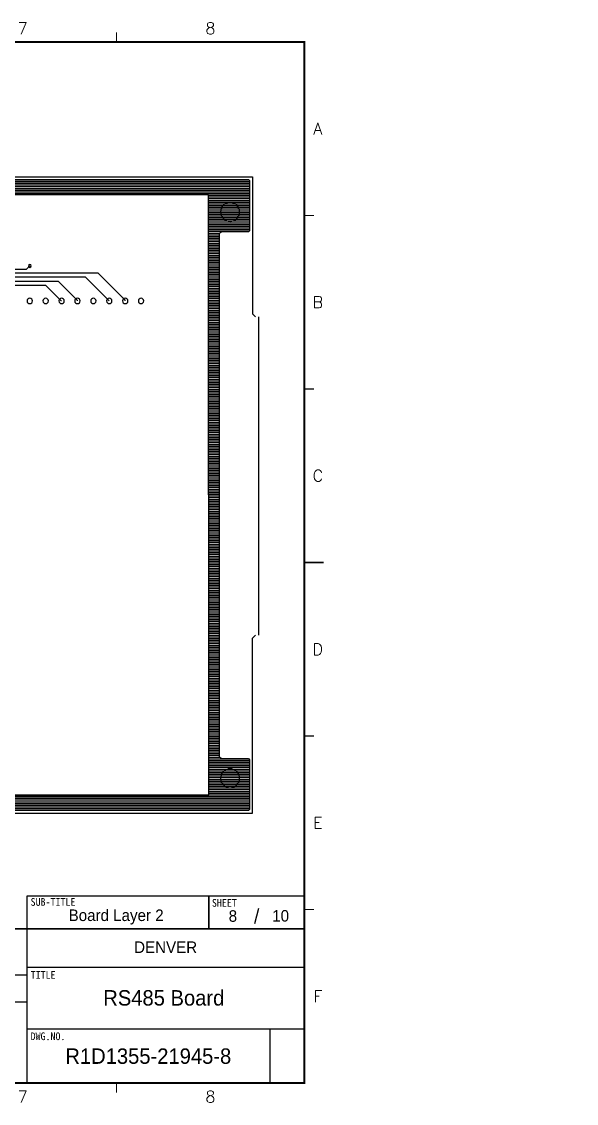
# Model space of a CAD drawing. Extents: x 295 to 953, y 10 to 290.
# Drawn here: x 808.6 to 952.6, y 9.8 to 290.2 of the extents above; entities that cross this region are included whole.
import ezdxf
from ezdxf.enums import TextEntityAlignment as Align

# ---------------------------------------------------------------- set-up
doc = ezdxf.new("R2010")
doc.units = 0
doc.header["$LTSCALE"] = 5
doc.header["$MEASUREMENT"] = 0
doc.linetypes.add('CENTER', pattern=[2, 1.25, -0.25, 0.25, -0.25])
doc.layers.get('0').update_dxf_attribs({"linetype": 'CONTINUOUS', "lineweight": 25})
for name, color, linetype, lineweight in [('2', 2, 'CENTER', 13), ('4', 4, 'CONTINUOUS', 18), ('6', 6, 'CONTINUOUS', 13)]:
    doc.layers.add(name, color=color, linetype=linetype, lineweight=lineweight)
for name, color, linetype in [('SHEET', 3, 'CONTINUOUS'), ('SOLD_GB', 5, 'CONTINUOUS'), ('문자', 4, 'CONTINUOUS'), ('테두리', 3, 'CONTINUOUS')]:
    doc.layers.add(name, color=color, linetype=linetype)
doc.styles.add('MARK', font='ARLRDBD.TTF')
doc.styles.get("Standard").update_dxf_attribs({"font": 'simplex.shx'})
doc.styles.add('굴림', font='')
doc.styles.add('굴림체', font='')
doc.styles.get('굴림').set_extended_font_data('Gulim')
doc.styles.get('굴림체').set_extended_font_data('GulimChe')

# ---------------------------------------------------------------- blocks, each defined once
blk = doc.blocks.new('B')
at = {"layer": '문자'}
blk.add_hatch(color=256, dxfattribs=at).paths.add_polyline_path([(13.79, 10), (15.31, 6), (16.84, 10)])
at = {"color": 4, "const_width": 0.6}
blk.add_lwpolyline([(48.46, 10.32, 1), (49.06, 10.32, 1)], format="xyb", close=True, dxfattribs=at)
at = {"layer": '문자'}
for p, q in [((10.73, 2), (7.68, 10)), ((7.68, 10), (10.09, 10)), ((11.94, 5.16), (10.09, 10)), ((10.73, 10), (13.15, 10)), ((13.79, 2), (10.73, 10)), ((14.99, 5.16), (13.15, 10)), ((13.79, 10), (16.84, 10)), ((15.31, 6), (13.79, 10)), ((16.84, 10), (15.31, 6)), ((11.94, 5.16), (10.73, 2)), ((14.99, 5.16), (13.79, 2))]:
    blk.add_line(p, q, dxfattribs=at)
at = {"layer": '문자', "style": 'MARK', "oblique": 15}
blk.add_text('WOOJIN', height=6.5, dxfattribs=at).set_placement((36.4, 6), align=Align.MIDDLE_CENTER)
blk = doc.blocks.new('C')
blk.add_line((15, 285), (15, 285))
at = {"layer": '2'}
for p, q in [((252.83, 53.35), (252.83, 44.65)), ((269.53, 49), (248.48, 49))]:
    blk.add_line(p, q, dxfattribs=at)
at = {"layer": 'SHEET'}
for p, q in [((393.14, 60.3), (392.07, 56.28)), ((22, 55), (22, 15)), ((227, 55), (227, 15)), ((247, 55), (247, 22)), ((271, 55), (271, 15)), ((271, 55), (271, 15)), ((333, 55), (333, 15)), ((247, 48), (227, 48)), ((405, 45), (333, 45)), ((333, 43), (247, 43)), ((287, 43), (287, 15)), ((311, 43), (311, 15)), ((333, 36), (247, 36)), ((311, 29), (247, 29)), ((405, 29), (333, 29)), ((396, 29), (396, 15)), ((311, 22), (227, 22))]:
    blk.add_line(p, q, dxfattribs=at)
at = {"layer": 'SHEET', "color": 4}
for p, q in [((258.53, 50.9), (268.03, 51.85)), ((258.53, 50.9), (258.53, 47.1)), ((268.03, 51.85), (268.03, 46.15)), ((258.53, 47.1), (268.03, 46.15))]:
    blk.add_line(p, q, dxfattribs=at)
at = {"layer": 'SHEET'}
for points in [[(333, 55), (380.19, 55), (380.19, 63.49), (333, 63.49)], [(380.19, 55), (405, 55), (405, 63.49), (380.19, 63.49)]]:
    blk.add_lwpolyline(points, close=True, dxfattribs=at)
at = {"layer": 'SHEET', "color": 4}
for radius in [2.85, 1.9]:
    blk.add_circle((252.83, 49), radius, dxfattribs=at)
at = {"layer": 'SHEET'}
blk.add_circle((265.7, 39.32), 3.32, dxfattribs=at)
at = {"layer": '테두리'}
blk.add_line((405, 285), (405, 15), dxfattribs=at)
for points, const_width in [([(210, 290), (210, 285)], 0.5), ([(63.75, 287.5), (63.75, 285)], 0.3), ([(112.5, 287.5), (112.5, 285)], 0.3), ([(161.25, 287.5), (161.25, 285)], 0.3), ([(258.75, 287.5), (258.75, 285)], 0.3), ([(307.5, 287.5), (307.5, 285)], 0.3), ([(356.25, 287.5), (356.25, 285)], 0.3), ([(15, 285), (15, 15), (405, 15), (405, 285), (15, 285)], 0.5), ([(12.5, 240), (15, 240)], 0.3), ([(407.5, 240), (405, 240)], 0.3), ([(12.5, 195), (15, 195)], 0.3), ([(407.5, 195), (405, 195)], 0.3), ([(10, 150), (15, 150)], 0.5), ([(410, 150), (405, 150)], 0.5), ([(12.5, 105), (15, 105)], 0.3), ([(407.5, 105), (405, 105)], 0.3), ([(12.5, 60), (15, 60)], 0.3), ([(407.5, 60), (405, 60)], 0.3), ([(15, 55), (405, 55)], 0.5), ([(63.75, 12.5), (63.75, 15)], 0.3), ([(112.5, 12.5), (112.5, 15)], 0.3), ([(161.25, 12.5), (161.25, 15)], 0.3), ([(210, 10), (210, 15)], 0.5), ([(258.75, 12.5), (258.75, 15)], 0.3), ([(307.5, 12.5), (307.5, 15)], 0.3), ([(356.25, 12.5), (356.25, 15)], 0.3)]:
    blk.add_lwpolyline(points, dxfattribs=dict(at, const_width=const_width))
blk.add_blockref('B', (271, 43))
at = {"layer": '문자'}
for s, p in [('1', (39.38, 288.5)), ('2', (88.12, 288.5)), ('3', (136.88, 288.5)), ('4', (185.62, 288.5)), ('5', (234.38, 288.5)), ('6', (283.12, 288.5)), ('7', (331.88, 288.5)), ('8', (380.62, 288.5)), ('A', (11.5, 262.5)), ('A', (408.5, 262.5)), ('B', (11.5, 217.5)), ('B', (408.5, 217.5)), ('C', (11.5, 172.5)), ('C', (408.5, 172.5)), ('D', (11.5, 127.5)), ('D', (408.5, 127.5)), ('E', (11.5, 82.5)), ('E', (408.5, 82.5)), ('F', (11.5, 37.5)), ('F', (408.5, 37.5)), ('1', (39.38, 11.5)), ('2', (88.12, 11.5)), ('3', (136.88, 11.5)), ('4', (185.62, 11.5)), ('5', (234.38, 11.5)), ('6', (283.12, 11.5)), ('7', (331.88, 11.5)), ('8', (380.62, 11.5))]:
    blk.add_text(s, height=3, dxfattribs=at).set_placement(p, align=Align.MIDDLE)
at = {"layer": '문자', "style": '굴림체'}
for s, height, p in [('SUB-TITLE', 2, (339.77, 61.98)), ('SHEET', 2, (384.24, 61.74)), ('설계 MEMO', 2.5, (237, 51.5)), ('작성일', 2, (279, 41)), ('승   인', 2, (322, 41)), ('DIM.IN mm', 2.85, (259, 39.5)), ('DATE', 2, (279, 38)), ('APPROVED', 2, (322, 38)), ('척도 SCALE', 2.5, (259, 32.5)), ('작  성', 2, (279, 34)), ('DRAWN', 2, (279, 31)), ('설  계', 2, (279, 27)), ('DESIGNED', 2, (279, 24)), ('검  토', 2, (279, 20)), ('CHECKED', 2, (279, 17))]:
    blk.add_text(s, height=height, dxfattribs=at).set_placement(p, align=Align.MIDDLE_CENTER)
blk.add_text('개정  REVISION', height=3, rotation=90, dxfattribs=at).set_placement((18.5, 35), align=Align.MIDDLE_CENTER)
for s, p in [('TITLE', (333.95, 42.05)), ('DWG.NO.', (333.95, 26.15))]:
    blk.add_text(s, height=2, dxfattribs=at).set_placement(p)
at = {"layer": '문자', "style": '굴림체', "width": 0.75}
blk.add_text('공차 적용기준 : WMS C 40201', height=2.85, dxfattribs=at).set_placement((249, 18.5), align=Align.MIDDLE_CENTER)

msp = doc.modelspace()

# ---------------------------------------------------------------- hatches: boundary and pattern name
h = msp.add_hatch(color=256)
h.dxf.hatch_style = 1
edge = h.paths.add_edge_path()
edge.add_arc((806.6, 227.72), 0.367, 180, 360)
edge.add_arc((806.6, 227.72), 0.367, 0, 180)
edge = h.paths.add_edge_path()
edge.add_arc((810.73, 226.9), 0.367, 0, 180)
edge.add_arc((810.73, 226.9), 0.367, 180, 360)
edge = h.paths.add_edge_path()
edge.add_arc((801.24, 228.14), 0.367, 0, 180)
edge.add_arc((801.24, 228.14), 0.367, 180, 360)

# ---------------------------------------------------------------- linework, layer by layer
at = {"color": 7}
for centre, radius, start, end in [((862.7, 240.92), 2.47, 0, 180), ((862.7, 240.92), 2.47, 180, 0), ((810.73, 226.9), 0.367, 0, 180), ((810.73, 226.9), 0.367, 180, 0), ((810.73, 217.82), 0.701, 0, 180), ((810.73, 217.82), 0.701, 180, 0), ((814.85, 217.82), 0.701, 0, 180), ((814.85, 217.82), 0.701, 180, 0), ((818.98, 217.82), 0.701, 0, 180), ((818.98, 217.82), 0.701, 180, 0), ((823.1, 217.82), 0.701, 0, 180), ((823.1, 217.82), 0.701, 180, 0), ((827.23, 217.82), 0.701, 0, 180), ((827.23, 217.82), 0.701, 180, 0), ((831.35, 217.82), 0.701, 0, 180), ((831.35, 217.82), 0.701, 180, 0), ((835.48, 217.82), 0.701, 0, 180), ((835.48, 217.82), 0.701, 180, 0), ((839.6, 217.82), 0.701, 0, 180), ((839.6, 217.82), 0.701, 180, 0), ((862.7, 94.07), 2.47, 0, 180), ((862.7, 94.07), 2.47, 180, 0)]:
    msp.add_arc(centre, radius, start, end, dxfattribs=at)
at = {"layer": 'SOLD_GB', "color": 7}
for p, q in [((510.43, 250), (868.48, 250)), ((868.48, 250), (868.48, 214.52)), ((867.73, 246.93), (507.4, 246.93)), ((867.73, 247.38), (507.85, 247.38)), ((867.73, 247.82), (508.29, 247.82)), ((867.73, 248.27), (508.74, 248.27)), ((867.73, 248.71), (509.19, 248.71)), ((867.59, 249.16), (509.63, 249.16)), ((509.77, 249.29), (867.46, 249.29)), ((867.46, 249.29), (867.73, 249.02)), ((867.73, 249.02), (867.73, 236.03)), ((857.08, 245.3), (505.76, 245.3)), ((867.73, 245.59), (506.06, 245.59)), ((867.73, 246.04), (506.51, 246.04)), ((867.73, 246.48), (506.95, 246.48)), ((857.18, 89.7), (857.08, 245.3)), ((867.73, 245.15), (857.08, 245.15)), ((867.73, 244.7), (857.08, 244.7)), ((867.73, 244.26), (857.08, 244.26)), ((867.73, 243.81), (857.09, 243.81)), ((867.73, 243.37), (857.09, 243.37)), ((867.73, 242.92), (857.09, 242.92)), ((867.73, 242.48), (857.09, 242.48)), ((867.73, 242.03), (857.09, 242.03)), ((867.73, 241.58), (857.09, 241.58)), ((867.73, 241.14), (857.09, 241.14)), ((867.73, 240.69), (857.09, 240.69)), ((867.73, 240.25), (857.09, 240.25)), ((867.73, 239.8), (857.09, 239.8)), ((867.73, 239.36), (857.09, 239.36)), ((867.73, 238.91), (857.09, 238.91)), ((867.73, 238.47), (857.09, 238.47)), ((867.73, 238.02), (857.09, 238.02)), ((867.73, 237.57), (857.09, 237.57)), ((867.73, 237.13), (857.09, 237.13)), ((867.73, 236.68), (857.09, 236.68)), ((867.73, 236.24), (857.09, 236.24)), ((867.49, 235.79), (857.09, 235.79)), ((860.45, 235.76), (859.89, 235.2)), ((867.46, 235.76), (860.45, 235.76)), ((867.73, 236.03), (867.46, 235.76)), ((860.03, 235.35), (857.09, 235.35)), ((859.89, 234.9), (857.09, 234.9)), ((859.89, 234.46), (857.09, 234.46)), ((859.89, 234.01), (857.09, 234.01)), ((859.89, 233.57), (857.09, 233.57)), ((859.89, 233.12), (857.09, 233.12)), ((859.89, 235.2), (859.89, 99.7)), ((859.89, 232.67), (857.09, 232.67)), ((859.89, 232.23), (857.09, 232.23)), ((859.89, 231.78), (857.09, 231.78)), ((859.89, 231.34), (857.09, 231.34)), ((859.89, 230.89), (857.09, 230.89)), ((859.89, 230.45), (857.09, 230.45)), ((859.89, 230), (857.09, 230)), ((859.89, 229.56), (857.09, 229.56)), ((859.89, 229.11), (857.09, 229.11)), ((859.89, 228.66), (857.09, 228.66)), ((859.89, 228.22), (857.09, 228.22)), ((859.89, 227.77), (857.09, 227.77)), ((859.89, 227.33), (857.09, 227.33)), ((828.47, 225), (788.54, 225)), ((789.11, 226.07), (809.9, 226.07)), ((809.9, 226.07), (810.73, 226.9)), ((835.48, 217.99), (828.47, 225)), ((859.89, 226.88), (857.09, 226.88)), ((859.89, 226.44), (857.1, 226.44)), ((859.89, 225.99), (857.1, 225.99)), ((859.89, 225.55), (857.1, 225.55)), ((859.89, 225.1), (857.1, 225.1)), ((859.89, 224.66), (857.1, 224.66)), ((814.85, 221.83), (786.76, 221.83)), ((818.15, 222.9), (787.34, 222.9)), ((825.17, 223.97), (787.92, 223.97)), ((818.85, 217.82), (814.85, 221.83)), ((823.1, 217.95), (818.15, 222.9)), ((831.31, 217.82), (825.17, 223.97)), ((859.89, 224.21), (857.1, 224.21)), ((859.89, 223.76), (857.1, 223.76)), ((859.89, 223.32), (857.1, 223.32)), ((859.89, 222.87), (857.1, 222.87)), ((859.89, 222.43), (857.1, 222.43)), ((859.89, 221.98), (857.1, 221.98)), ((859.89, 221.54), (857.1, 221.54)), ((859.89, 221.09), (857.1, 221.09)), ((859.89, 220.65), (857.1, 220.65)), ((859.89, 220.2), (857.1, 220.2)), ((859.89, 219.75), (857.1, 219.75)), ((859.89, 219.31), (857.1, 219.31)), ((859.89, 218.86), (857.1, 218.86)), ((818.98, 217.82), (818.85, 217.82)), ((823.1, 217.82), (823.1, 217.95)), ((831.35, 217.82), (831.31, 217.82)), ((835.48, 217.82), (835.48, 217.99)), ((859.89, 218.42), (857.1, 218.42)), ((859.89, 217.97), (857.1, 217.97)), ((859.89, 217.53), (857.1, 217.53)), ((859.89, 217.08), (857.1, 217.08)), ((859.89, 216.64), (857.1, 216.64)), ((859.89, 216.19), (857.1, 216.19)), ((859.89, 215.75), (857.1, 215.75)), ((859.89, 215.3), (857.1, 215.3)), ((859.89, 214.85), (857.1, 214.85)), ((859.89, 214.41), (857.1, 214.41)), ((859.89, 213.96), (857.1, 213.96)), ((859.89, 213.52), (857.1, 213.52)), ((868.48, 214.52), (869.3, 213.7)), ((870.13, 131.2), (870.13, 213.7)), ((859.89, 213.07), (857.1, 213.07)), ((859.89, 212.63), (857.1, 212.63)), ((859.89, 212.18), (857.1, 212.18)), ((859.89, 211.74), (857.1, 211.74)), ((859.89, 211.29), (857.1, 211.29)), ((859.89, 210.84), (857.1, 210.84)), ((859.89, 210.4), (857.1, 210.4)), ((859.89, 209.95), (857.1, 209.95)), ((859.89, 209.51), (857.11, 209.51)), ((859.89, 209.06), (857.11, 209.06)), ((859.89, 208.62), (857.11, 208.62)), ((859.89, 208.17), (857.11, 208.17)), ((859.89, 207.73), (857.11, 207.73)), ((859.89, 207.28), (857.11, 207.28)), ((859.89, 206.84), (857.11, 206.84)), ((859.89, 206.39), (857.11, 206.39)), ((859.89, 205.94), (857.11, 205.94)), ((859.89, 205.5), (857.11, 205.5)), ((859.89, 205.05), (857.11, 205.05)), ((859.89, 204.61), (857.11, 204.61)), ((859.89, 204.16), (857.11, 204.16)), ((859.89, 203.72), (857.11, 203.72)), ((859.89, 203.27), (857.11, 203.27)), ((859.89, 202.83), (857.11, 202.83)), ((859.89, 202.38), (857.11, 202.38)), ((859.89, 201.93), (857.11, 201.93)), ((859.89, 201.49), (857.11, 201.49)), ((859.89, 201.04), (857.11, 201.04)), ((859.89, 200.6), (857.11, 200.6)), ((859.89, 200.15), (857.11, 200.15)), ((859.89, 199.71), (857.11, 199.71)), ((859.89, 199.26), (857.11, 199.26)), ((859.89, 198.82), (857.11, 198.82)), ((859.89, 198.37), (857.11, 198.37)), ((859.89, 197.93), (857.11, 197.93)), ((859.89, 197.48), (857.11, 197.48)), ((859.89, 197.03), (857.11, 197.03)), ((859.89, 196.59), (857.11, 196.59)), ((859.89, 196.14), (857.11, 196.14)), ((859.89, 195.7), (857.11, 195.7)), ((859.89, 195.25), (857.11, 195.25)), ((859.89, 194.81), (857.11, 194.81)), ((859.89, 194.36), (857.11, 194.36)), ((859.89, 193.92), (857.11, 193.92)), ((859.89, 193.47), (857.11, 193.47)), ((859.89, 193.02), (857.11, 193.02)), ((859.89, 192.58), (857.12, 192.58)), ((859.89, 192.13), (857.12, 192.13)), ((859.89, 191.69), (857.12, 191.69)), ((859.89, 191.24), (857.12, 191.24)), ((859.89, 190.8), (857.12, 190.8)), ((859.89, 190.35), (857.12, 190.35)), ((859.89, 189.91), (857.12, 189.91)), ((859.89, 189.46), (857.12, 189.46)), ((859.89, 189.02), (857.12, 189.02)), ((859.89, 188.57), (857.12, 188.57)), ((859.89, 188.12), (857.12, 188.12)), ((859.89, 187.68), (857.12, 187.68)), ((859.89, 187.23), (857.12, 187.23)), ((859.89, 186.79), (857.12, 186.79)), ((859.89, 186.34), (857.12, 186.34)), ((859.89, 185.9), (857.12, 185.9)), ((859.89, 185.45), (857.12, 185.45)), ((859.89, 185.01), (857.12, 185.01)), ((859.89, 184.56), (857.12, 184.56)), ((859.89, 184.11), (857.12, 184.11)), ((859.89, 183.67), (857.12, 183.67)), ((859.89, 183.22), (857.12, 183.22)), ((859.89, 182.78), (857.12, 182.78)), ((859.89, 182.33), (857.12, 182.33)), ((859.89, 181.89), (857.12, 181.89)), ((859.89, 181.44), (857.12, 181.44)), ((859.89, 181), (857.12, 181)), ((859.89, 180.55), (857.12, 180.55)), ((859.89, 180.11), (857.12, 180.11)), ((859.89, 179.66), (857.12, 179.66)), ((859.89, 179.21), (857.12, 179.21)), ((859.89, 178.77), (857.12, 178.77)), ((859.89, 178.32), (857.12, 178.32)), ((859.89, 177.88), (857.12, 177.88)), ((859.89, 177.43), (857.12, 177.43)), ((859.89, 176.99), (857.12, 176.99)), ((859.89, 176.54), (857.12, 176.54)), ((859.89, 176.1), (857.12, 176.1)), ((859.89, 175.65), (857.12, 175.65)), ((859.89, 175.2), (857.13, 175.2)), ((859.89, 174.76), (857.13, 174.76)), ((859.89, 174.31), (857.13, 174.31)), ((859.89, 173.87), (857.13, 173.87)), ((859.89, 173.42), (857.13, 173.42)), ((859.89, 172.98), (857.13, 172.98)), ((859.89, 172.53), (857.13, 172.53)), ((859.89, 172.09), (857.13, 172.09)), ((859.89, 171.64), (857.13, 171.64)), ((859.89, 171.2), (857.13, 171.2)), ((859.89, 170.75), (857.13, 170.75)), ((859.89, 170.3), (857.13, 170.3)), ((859.89, 169.86), (857.13, 169.86)), ((859.89, 169.41), (857.13, 169.41)), ((859.89, 168.97), (857.13, 168.97)), ((859.89, 168.52), (857.13, 168.52)), ((859.89, 168.08), (857.13, 168.08)), ((859.89, 167.63), (857.13, 167.63)), ((859.89, 167.19), (857.13, 167.19)), ((859.89, 166.74), (857.13, 166.74)), ((859.89, 166.29), (857.13, 166.29)), ((859.89, 165.85), (857.13, 165.85)), ((859.89, 165.4), (857.13, 165.4)), ((859.89, 164.96), (857.13, 164.96)), ((859.89, 164.51), (857.13, 164.51)), ((859.89, 164.07), (857.13, 164.07)), ((859.89, 163.62), (857.13, 163.62)), ((859.89, 163.18), (857.13, 163.18)), ((859.89, 162.73), (857.13, 162.73)), ((859.89, 162.29), (857.13, 162.29)), ((859.89, 161.84), (857.13, 161.84)), ((859.89, 161.39), (857.13, 161.39)), ((859.89, 160.95), (857.13, 160.95)), ((859.89, 160.5), (857.13, 160.5)), ((859.89, 160.06), (857.13, 160.06)), ((859.89, 159.61), (857.13, 159.61)), ((859.89, 159.17), (857.13, 159.17)), ((859.89, 158.72), (857.13, 158.72)), ((859.89, 158.28), (857.14, 158.28)), ((859.89, 157.83), (857.14, 157.83)), ((859.89, 157.38), (857.14, 157.38)), ((859.89, 156.94), (857.14, 156.94)), ((859.89, 156.49), (857.14, 156.49)), ((859.89, 156.05), (857.14, 156.05)), ((859.89, 155.6), (857.14, 155.6)), ((859.89, 155.16), (857.14, 155.16)), ((859.89, 154.71), (857.14, 154.71)), ((859.89, 154.27), (857.14, 154.27)), ((859.89, 153.82), (857.14, 153.82)), ((859.89, 153.38), (857.14, 153.38)), ((859.89, 152.93), (857.14, 152.93)), ((859.89, 152.48), (857.14, 152.48)), ((859.89, 152.04), (857.14, 152.04)), ((859.89, 151.59), (857.14, 151.59)), ((859.89, 151.15), (857.14, 151.15)), ((859.89, 150.7), (857.14, 150.7)), ((859.89, 150.26), (857.14, 150.26)), ((859.89, 149.81), (857.14, 149.81)), ((859.89, 149.37), (857.14, 149.37)), ((859.89, 148.92), (857.14, 148.92)), ((859.89, 148.47), (857.14, 148.47)), ((859.89, 148.03), (857.14, 148.03)), ((859.89, 147.58), (857.14, 147.58)), ((859.89, 147.14), (857.14, 147.14)), ((859.89, 146.69), (857.14, 146.69)), ((859.89, 146.25), (857.14, 146.25)), ((859.89, 145.8), (857.14, 145.8)), ((859.89, 145.36), (857.14, 145.36)), ((859.89, 144.91), (857.14, 144.91)), ((859.89, 144.47), (857.14, 144.47)), ((859.89, 144.02), (857.14, 144.02)), ((859.89, 143.57), (857.14, 143.57)), ((859.89, 143.13), (857.14, 143.13)), ((859.89, 142.68), (857.14, 142.68)), ((859.89, 142.24), (857.14, 142.24)), ((859.89, 141.79), (857.14, 141.79)), ((859.89, 141.35), (857.14, 141.35)), ((859.89, 140.9), (857.15, 140.9)), ((859.89, 140.46), (857.15, 140.46)), ((859.89, 140.01), (857.15, 140.01)), ((859.89, 139.56), (857.15, 139.56)), ((859.89, 139.12), (857.15, 139.12)), ((859.89, 138.67), (857.15, 138.67)), ((859.89, 138.23), (857.15, 138.23)), ((859.89, 137.78), (857.15, 137.78)), ((859.89, 137.34), (857.15, 137.34)), ((859.89, 136.89), (857.15, 136.89)), ((859.89, 136.45), (857.15, 136.45)), ((859.89, 136), (857.15, 136)), ((859.89, 135.56), (857.15, 135.56)), ((859.89, 135.11), (857.15, 135.11)), ((859.89, 134.66), (857.15, 134.66)), ((859.89, 134.22), (857.15, 134.22)), ((859.89, 133.77), (857.15, 133.77)), ((859.89, 133.33), (857.15, 133.33)), ((859.89, 132.88), (857.15, 132.88)), ((859.89, 132.44), (857.15, 132.44)), ((859.89, 131.99), (857.15, 131.99)), ((859.89, 131.55), (857.15, 131.55)), ((859.89, 131.1), (857.15, 131.1)), ((859.89, 130.65), (857.15, 130.65)), ((859.89, 130.21), (857.15, 130.21)), ((859.89, 129.76), (857.15, 129.76)), ((859.89, 129.32), (857.15, 129.32)), ((868.48, 130.37), (869.3, 131.2)), ((868.48, 85), (868.48, 130.37)), ((859.89, 128.87), (857.15, 128.87)), ((859.89, 128.43), (857.15, 128.43)), ((859.89, 127.98), (857.15, 127.98)), ((859.89, 127.54), (857.15, 127.54)), ((859.89, 127.09), (857.15, 127.09)), ((859.89, 126.65), (857.15, 126.65)), ((859.89, 126.2), (857.15, 126.2)), ((859.89, 125.75), (857.15, 125.75)), ((859.89, 125.31), (857.15, 125.31)), ((859.89, 124.86), (857.15, 124.86)), ((859.89, 124.42), (857.15, 124.42)), ((859.89, 123.97), (857.16, 123.97)), ((859.89, 123.53), (857.16, 123.53)), ((859.89, 123.08), (857.16, 123.08)), ((859.89, 122.64), (857.16, 122.64)), ((859.89, 122.19), (857.16, 122.19)), ((859.89, 121.74), (857.16, 121.74)), ((859.89, 121.3), (857.16, 121.3)), ((859.89, 120.85), (857.16, 120.85)), ((859.89, 120.41), (857.16, 120.41)), ((859.89, 119.96), (857.16, 119.96)), ((859.89, 119.52), (857.16, 119.52)), ((859.89, 119.07), (857.16, 119.07)), ((859.89, 118.63), (857.16, 118.63)), ((859.89, 118.18), (857.16, 118.18)), ((859.89, 117.74), (857.16, 117.74)), ((859.89, 117.29), (857.16, 117.29)), ((859.89, 116.84), (857.16, 116.84)), ((859.89, 116.4), (857.16, 116.4)), ((859.89, 115.95), (857.16, 115.95)), ((859.89, 115.51), (857.16, 115.51)), ((859.89, 115.06), (857.16, 115.06)), ((859.89, 114.62), (857.16, 114.62)), ((859.89, 114.17), (857.16, 114.17)), ((859.89, 113.73), (857.16, 113.73)), ((859.89, 113.28), (857.16, 113.28)), ((859.89, 112.83), (857.16, 112.83)), ((859.89, 112.39), (857.16, 112.39)), ((859.89, 111.94), (857.16, 111.94)), ((859.89, 111.5), (857.16, 111.5)), ((859.89, 111.05), (857.16, 111.05)), ((859.89, 110.61), (857.16, 110.61)), ((859.89, 110.16), (857.16, 110.16)), ((859.89, 109.72), (857.16, 109.72)), ((859.89, 109.27), (857.16, 109.27)), ((859.89, 108.83), (857.16, 108.83)), ((859.89, 108.38), (857.16, 108.38)), ((859.89, 107.93), (857.16, 107.93)), ((859.89, 107.49), (857.16, 107.49)), ((859.89, 107.04), (857.17, 107.04)), ((859.89, 106.6), (857.17, 106.6)), ((859.89, 106.15), (857.17, 106.15)), ((859.89, 105.71), (857.17, 105.71)), ((859.89, 105.26), (857.17, 105.26)), ((859.89, 104.82), (857.17, 104.82)), ((859.89, 104.37), (857.17, 104.37)), ((859.89, 103.92), (857.17, 103.92)), ((859.89, 103.48), (857.17, 103.48)), ((859.89, 103.03), (857.17, 103.03)), ((859.89, 102.59), (857.17, 102.59)), ((859.89, 102.14), (857.17, 102.14)), ((859.89, 101.7), (857.17, 101.7)), ((859.89, 101.25), (857.17, 101.25)), ((859.89, 100.81), (857.17, 100.81)), ((859.89, 100.36), (857.17, 100.36)), ((859.89, 99.92), (857.17, 99.92)), ((860.12, 99.47), (857.17, 99.47)), ((867.58, 99.02), (857.17, 99.02)), ((867.73, 98.58), (857.17, 98.58)), ((859.89, 99.7), (860.45, 99.14)), ((860.45, 99.14), (867.46, 99.14)), ((867.46, 99.14), (867.73, 98.87)), ((867.73, 98.87), (867.73, 85.93)), ((867.73, 98.13), (857.17, 98.13)), ((867.73, 97.69), (857.17, 97.69)), ((867.73, 97.24), (857.17, 97.24)), ((867.73, 96.8), (857.17, 96.8)), ((867.73, 96.35), (857.17, 96.35)), ((867.73, 95.91), (857.17, 95.91)), ((867.73, 95.46), (857.17, 95.46)), ((867.73, 95.01), (857.17, 95.01)), ((867.73, 94.57), (857.17, 94.57)), ((867.73, 94.12), (857.17, 94.12)), ((867.73, 93.68), (857.17, 93.68)), ((867.73, 93.23), (857.17, 93.23)), ((867.73, 92.79), (857.17, 92.79)), ((867.73, 92.34), (857.17, 92.34)), ((867.73, 91.9), (857.17, 91.9)), ((867.73, 91.45), (857.17, 91.45)), ((867.73, 91.01), (857.17, 91.01)), ((867.73, 90.56), (857.17, 90.56)), ((867.73, 90.11), (857.17, 90.11)), ((505.77, 89.7), (857.18, 89.7)), ((867.73, 89.67), (505.8, 89.67)), ((867.73, 89.22), (506.24, 89.22)), ((867.73, 88.78), (506.69, 88.78)), ((867.73, 88.33), (507.14, 88.33)), ((867.73, 87.89), (507.58, 87.89)), ((867.73, 87.44), (508.03, 87.44)), ((867.73, 87), (508.47, 87)), ((867.73, 86.55), (508.92, 86.55)), ((867.73, 86.1), (509.36, 86.1)), ((867.46, 85.66), (509.81, 85.66)), ((510.43, 85), (868.48, 85)), ((867.73, 85.93), (867.46, 85.66))]:
    msp.add_line(p, q, dxfattribs=at)

# ---------------------------------------------------------------- block references
msp.add_blockref('C', (476.98, 0))

# ---------------------------------------------------------------- texts
at = {"layer": '4', "style": '굴림'}
for s, p in [('Board Layer 2', (833.13, 58.53)), ('8', (863.44, 58.33)), ('10', (875.83, 58.38)), ('DENVER', (845.98, 50.24))]:
    msp.add_text(s, height=3, dxfattribs=at).set_placement(p, align=Align.MIDDLE_CENTER)
at = {"layer": '6', "color": 4, "char_height": 3, "attachment_point": 4, "style": '굴림체'}
for insert, width in [((905.28, 137.42), 36.962), ((952.58, 106.26), 52.2944), ((952.58, 102.14), 52.2944)]:
    msp.add_mtext('{\\f굴림|b0|i0|c129;\\C7;', dxfattribs=dict(at, insert=insert, width=width))
at = {"layer": '문자', "style": '굴림'}
for s, p in [('RS485 Board', (845.5, 37.11)), ('R1D1355-21945-8', (841.48, 22))]:
    msp.add_text(s, height=4, dxfattribs=at).set_placement(p, align=Align.MIDDLE_CENTER)

doc.saveas('drawing.dxf')
